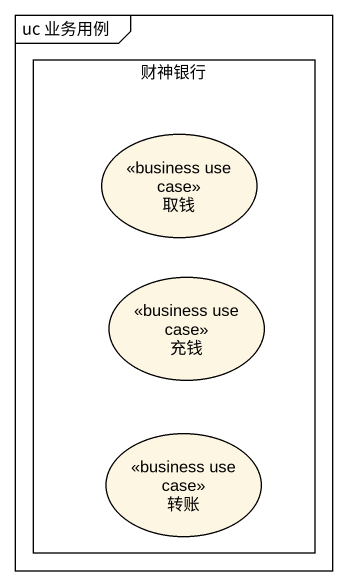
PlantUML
@startuml
mainframe uc 业务用例
rectangle 财神银行 {
  usecase 取钱 <<business use case>>
  usecase 充钱 <<business use case>>
  usecase 转账 <<business use case>>
}
@enduml
